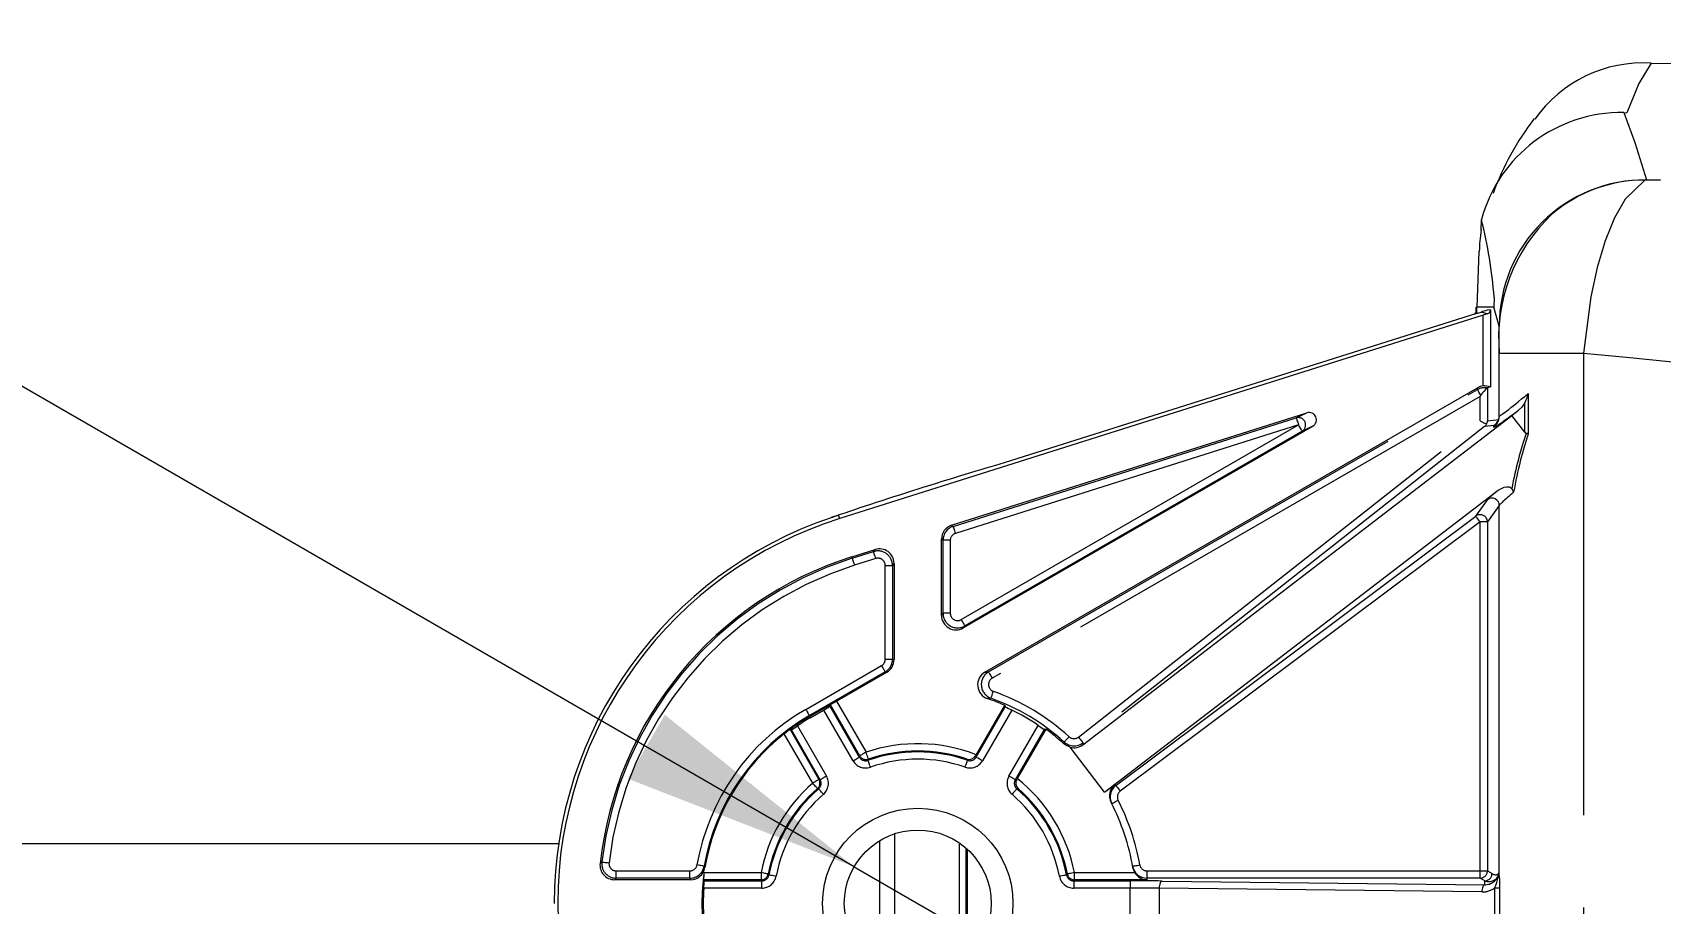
# Model space of a CAD drawing. Header units: millimetres. Extents: x 2 to 603, y 5 to 415.
# Drawn here: x 118.66 to 141.05, y 251.13 to 263.11 of the extents above; entities that cross this region are included whole.
import ezdxf

# ---------------------------------------------------------------- set-up
doc = ezdxf.new("R2010")
doc.units = ezdxf.units.MM
doc.linetypes.add('SLD-Durchgehend', pattern=[0])
doc.linetypes.add('SLD-Phantom', pattern=[12.7, 6.35, -1.27, 1.27, -1.27, 1.27, -1.27])
doc.styles.add('SLDTEXTSTYLE0', font='GOTHIC.TTF', dxfattribs={"width": 0.913})
doc.dimstyles.new('SLDDIMSTYLE1', dxfattribs={"dimtxt": 5, "dimasz": 3.302, "dimexe": 0, "dimexo": 0.0625, "dimgap": 1.25, "dimtad": 1, "dimdec": 0, "dimlfac": 5, "dimrnd": 1e-09, "dimzin": 12, "dimdsep": 46, "dimtxsty": 'SLDTEXTSTYLE0', "dimblk1": 'NONE', "dimsah": 1, "dimcen": 0, "dimadec": 0, "dimazin": 3, "dimtfac": 1, "dimtdec": 0, "dimtmove": 0, "dimatfit": 3, "dimldrblk": 'NONE', "dimfxl": 0, "dimfrac": 2, "dimtolj": 1, "dimtzin": 12, "dimarcsym": 0})

# ---------------------------------------------------------------- blocks, each defined once
blk = doc.blocks.new('_D_1')
at = {"color": 7, "linetype": 'SLD-Durchgehend', "lineweight": 0}
for q in [(81.367, 279.691), (131.712, 250.624)]:
    blk.add_line((129.963, 251.634), q, dxfattribs=at)
blk.add_solid([(129.963, 251.634), (127.357, 253.725), (126.849, 252.845)], dxfattribs=at)
at = {"color": 7, "linetype": 'SLD-Durchgehend', "lineweight": 0, "char_height": 5, "attachment_point": 1, "rotation": 330, "style": 'SLDTEXTSTYLE0'}
for s, insert in [('%%c', (84.554, 285.21, 3.4)), ('10', (91.122, 281.506, 3.4))]:
    blk.add_mtext(s, dxfattribs=dict(at, insert=insert))
blk = doc.blocks.new('_NONE')

msp = doc.modelspace()

# ---------------------------------------------------------------- linework, layer by layer
at = {"color": 7, "linetype": 'SLD-Durchgehend', "lineweight": 15}
for p, q in [((140.9265, 262.6881), (188.6773, 261.8286)), ((140.5482, 262.0076), (140.592, 262.0069)), ((141.0526, 261.0781), (140.8402, 261.0801)), ((140.8611, 261.0816), (141.0526, 261.0781)), ((138.5859, 260.3876), (138.5911, 260.5374)), ((138.5858, 260.3869), (138.5873, 260.3939)), ((138.5347, 259.3294), (138.5615, 260.0961)), ((138.521, 259.2423), (138.521, 259.3294)), ((138.5216, 259.3294), (138.521, 259.3294)), ((138.5216, 259.3294), (138.5216, 259.2425)), ((138.7605, 259.3294), (138.5216, 259.3294)), ((138.7656, 259.4696), (138.7605, 259.3294)), ((138.6144, 259.2224), (129.7633, 256.4239)), ((138.5239, 259.2432), (132.0266, 257.189)), ((138.586, 259.2635), (138.6064, 259.2757)), ((138.7143, 259.2953), (138.7143, 258.236)), ((138.8373, 258.6956), (138.8373, 259.0717)), ((138.8373, 257.8376), (138.8373, 258.6957)), ((131.761, 254.3094), (138.5373, 258.2218)), ((138.6738, 258.2209), (138.6737, 258.2209)), ((138.6737, 258.2209), (138.6737, 257.7673)), ((131.3034, 256.331), (136.1911, 257.8764)), ((133.1064, 253.3117), (139.01, 257.8417)), ((138.8373, 257.8376), (138.8373, 257.837)), ((139.01, 257.8417), (139.1027, 257.9146)), ((139.1871, 257.6108), (139.01, 257.8417)), ((131.4637, 254.9189), (136.2711, 257.6944)), ((133.4076, 252.6605), (138.8232, 256.816)), ((129.7491, 256.4689), (129.648, 256.4369)), ((129.648, 256.4369), (129.648, 256.4359)), ((138.8373, 251.5114), (138.8373, 256.6047)), ((129.93, 255.8968), (130.2507, 255.9982)), ((131.1637, 255.092), (131.1637, 256.1404)), ((130.5109, 255.8075), (130.5109, 254.4842)), ((129.7201, 253.9122), (130.4109, 254.311)), ((129.353, 253.7003), (129.7201, 253.9122)), ((129.3622, 253.6844), (129.5446, 253.7897)), ((129.6348, 253.86), (129.6299, 253.8419)), ((131.6409, 253.1426), (132.0404, 253.8346)), ((131.6411, 253.1745), (132.0339, 253.8547)), ((132.0339, 253.8547), (132.0404, 253.8346)), ((129.1001, 253.5171), (129.0827, 253.5208)), ((129.0827, 253.5208), (129.4787, 252.8347)), ((129.4957, 252.8319), (129.1001, 253.5171)), ((132.5785, 253.5239), (132.179, 252.8319)), ((132.5993, 253.5283), (132.2065, 252.8481)), ((132.5993, 253.5283), (132.5785, 253.5239)), ((133.4076, 252.6605), (132.934, 253.2776)), ((131.6411, 253.1745), (131.6338, 253.1617)), ((132.1991, 252.8353), (132.2065, 252.8481)), ((133.4076, 252.6605), (133.5543, 252.7703)), ((125.8977, 251.9494), (116.5395, 251.9494)), ((130.3173, 250.2635), (130.3173, 251.9953)), ((131.5173, 251.8656), (131.5173, 250.3923)), ((131.5173, 251.8625), (131.5173, 250.3941)), ((127.7128, 251.4558), (126.6662, 251.4558)), ((127.889, 251.4533), (127.9009, 251.4401)), ((128.6812, 251.4533), (127.889, 251.4533)), ((127.9009, 251.4401), (128.6921, 251.4401)), ((133.9942, 251.4533), (132.9935, 251.4533))]:
    msp.add_line(p, q, dxfattribs=at)
at = {"color": 7, "linetype": 'SLD-Phantom', "lineweight": 0}
for p, q in [((138.8373, 259.0717), (138.7605, 259.3294)), ((138.6688, 259.2392), (138.586, 259.2635)), ((138.6144, 258.2472), (138.6144, 259.2224)), ((138.6969, 259.3004), (138.7143, 259.2953)), ((139.9971, 258.6957), (138.8373, 258.6957)), ((139.9971, 258.6957), (139.9971, 243.5631)), ((131.8113, 254.3142), (138.5373, 258.1975)), ((138.5373, 258.1975), (138.5373, 258.2218)), ((138.5738, 258.1031), (131.8612, 254.2276)), ((138.5738, 257.7673), (138.5738, 258.1031)), ((139.1871, 257.6108), (139.1871, 258.0149)), ((139.2352, 258.1431), (139.2352, 257.5865)), ((131.3244, 256.3156), (136.0448, 257.8081)), ((133.0477, 253.4188), (138.5738, 257.7673)), ((136.0448, 257.8081), (136.1911, 257.8764)), ((138.6737, 257.7673), (138.8297, 257.7879)), ((136.0749, 257.7128), (131.3546, 256.2203)), ((131.4347, 255.0337), (136.0749, 257.7128)), ((136.1249, 257.6262), (131.4847, 254.9472)), ((138.6356, 257.6887), (133.1095, 253.3402)), ((136.2711, 257.6944), (136.1249, 257.6262)), ((138.761, 257.7053), (138.6356, 257.6887)), ((138.761, 257.6804), (138.761, 257.7053)), ((138.5139, 256.4575), (138.6775, 256.6849)), ((129.7633, 256.4239), (129.7491, 256.4689)), ((133.563, 252.7535), (138.5139, 256.4575)), ((138.8373, 256.6049), (138.6737, 256.3774)), ((131.3034, 256.331), (131.3244, 256.3156)), ((138.5738, 256.3774), (133.6229, 252.6735)), ((138.6737, 256.3774), (138.5738, 256.3774)), ((138.5738, 251.5768), (138.5738, 256.3774)), ((138.6737, 256.3774), (138.6737, 251.5768)), ((129.9363, 255.8767), (130.2297, 255.9695)), ((130.2297, 255.9695), (130.2507, 255.9982)), ((131.1848, 256.125), (131.1637, 256.1404)), ((131.1848, 255.1203), (131.1848, 256.125)), ((131.2847, 256.125), (131.1848, 256.125)), ((131.2847, 256.125), (131.2847, 255.1203)), ((129.93, 255.8968), (129.9363, 255.8767)), ((130.2598, 255.8742), (129.9665, 255.7814)), ((130.3899, 254.4882), (130.3899, 255.7789)), ((130.3899, 255.7789), (130.4899, 255.7789)), ((130.5109, 255.8075), (130.4899, 255.7789)), ((130.4899, 255.7789), (130.4899, 254.4882)), ((131.1637, 255.092), (131.1848, 255.1203)), ((131.2847, 255.1203), (131.1848, 255.1203)), ((131.4847, 254.9472), (131.4637, 254.9189)), ((129.296, 253.799), (130.3399, 254.4017)), ((130.3899, 254.4882), (130.4899, 254.4882)), ((130.4899, 254.4882), (130.5109, 254.4842)), ((130.3899, 254.3151), (129.346, 253.7124)), ((130.4109, 254.311), (130.3899, 254.3151)), ((129.9472, 253.0926), (129.5446, 253.7897)), ((129.6299, 253.8419), (130.0337, 253.1426)), ((130.0397, 253.1586), (129.6348, 253.86)), ((129.7201, 253.9122), (130.1263, 253.2086)), ((132.1301, 253.79), (131.7275, 253.0926)), ((129.1835, 253.5725), (129.5822, 252.8819)), ((129.353, 253.7003), (129.346, 253.7124)), ((129.3622, 253.6844), (129.353, 253.7003)), ((132.0924, 252.8819), (132.4951, 253.5793)), ((129.3922, 252.7848), (129.0012, 253.462)), ((130.5173, 252.0932), (130.5173, 250.1631)), ((130.5173, 252.0913), (130.5173, 250.1633)), ((131.4134, 250.2974), (131.4134, 251.9441)), ((131.4134, 250.2992), (131.4134, 251.9421)), ((131.5, 251.8775), (131.5, 250.3771)), ((131.5, 251.874), (131.5, 250.3789)), ((126.6897, 251.4768), (126.6897, 251.5768)), ((126.6897, 251.5768), (127.7022, 251.5768)), ((127.7022, 251.4768), (126.6897, 251.4768)), ((127.7022, 251.4768), (127.7022, 251.5768)), ((127.8991, 251.5532), (128.6812, 251.5532)), ((128.6812, 251.5532), (128.6812, 251.4533)), ((132.9935, 251.4533), (132.9935, 251.5532)), ((132.9935, 251.5532), (133.822, 251.5532)), ((133.9902, 251.5768), (133.9902, 251.4768)), ((133.9902, 251.5768), (138.5738, 251.5768)), ((138.5738, 251.4768), (133.9902, 251.4768)), ((138.5738, 251.4768), (138.5738, 251.5768)), ((138.5738, 251.5768), (138.6737, 251.5768)), ((138.6373, 251.4399), (138.5738, 251.4768)), ((138.6737, 251.5768), (138.7372, 251.5399)), ((128.6921, 251.3401), (127.8946, 251.3401)), ((128.6921, 251.3401), (128.6921, 251.4401)), ((132.9826, 251.4401), (133.7599, 251.4401)), ((132.9826, 251.4401), (132.9826, 251.3401)), ((133.7599, 251.3401), (132.9826, 251.3401)), ((133.7599, 251.4401), (133.7599, 251.3401)), ((133.7599, 250.9187), (133.7599, 251.3401)), ((134.1586, 251.3377), (134.1586, 250.9211)), ((138.5974, 251.2872), (134.1586, 251.3377)), ((134.1985, 251.4377), (138.6373, 251.3871)), ((138.6373, 251.3871), (138.6373, 251.4399)), ((138.7779, 251.3455), (138.838, 251.3455)), ((138.7779, 250.9133), (138.7779, 251.3455)), ((138.838, 251.3455), (138.838, 250.9133))]:
    msp.add_line(p, q, dxfattribs=at)
at = {"color": 7, "linetype": 'SLD-Phantom', "lineweight": 0, "flags": 128}
for points in [[(140.9265, 262.6881), (140.7581, 262.4086), (140.592, 262.0069)], [(140.5482, 262.0076), (140.7013, 261.5969), (140.8611, 261.0816)], [(140.8402, 261.0801), (140.5679, 260.8165), (140.424, 260.5625), (140.2939, 260.2443), (140.1839, 259.8786), (140.0948, 259.4737), (139.9971, 258.6966), (139.9971, 258.6966)], [(156.642, 257.4013), (155.3994, 257.4247), (154.1102, 257.4681), (152.7758, 257.5316), (151.4961, 257.6087), (150.4297, 257.6839), (149.305, 257.7725), (149.0448, 257.7942), (148.7817, 257.8166), (148.5158, 257.8397), (148.2471, 257.8634), (147.9757, 257.8878), (147.7017, 257.9129), (147.4249, 257.9387), (146.9707, 257.9823), (146.3431, 258.0443), (145.5446, 258.1248), (144.579, 258.2236), (143.451, 258.3409), (142.6074, 258.4295), (141.8909, 258.5041), (141.2174, 258.5733), (140.5864, 258.6372), (139.9971, 258.6957)], [(138.5828, 258.1187), (138.5739, 258.1342), (138.5654, 258.1489), (138.5576, 258.1623), (138.5509, 258.1741), (138.5453, 258.1838), (138.5411, 258.191), (138.5384, 258.1957), (138.5373, 258.1975)], [(136.0448, 257.8081), (136.0455, 257.8058), (136.0473, 257.8001), (136.0501, 257.7912), (136.0539, 257.7793), (136.0584, 257.765), (136.0636, 257.7487), (136.0691, 257.7311), (136.0749, 257.7128)], [(136.1249, 257.6262), (136.1238, 257.6281), (136.1209, 257.6332), (136.1162, 257.6413), (136.11, 257.6521), (136.1024, 257.6651), (136.0938, 257.68), (136.0846, 257.6961), (136.0749, 257.7128)], [(138.5738, 256.3774), (138.5623, 256.3928), (138.5512, 256.4076), (138.541, 256.4213), (138.532, 256.4334), (138.5245, 256.4433), (138.5189, 256.4508), (138.5153, 256.4556), (138.5139, 256.4575)], [(131.3244, 256.3156), (131.3251, 256.3134), (131.3269, 256.3077), (131.3298, 256.2987), (131.3335, 256.2868), (131.3381, 256.2725), (131.3432, 256.2562), (131.3488, 256.2386), (131.3546, 256.2203)], [(130.2598, 255.8742), (130.254, 255.8925), (130.2484, 255.9101), (130.2433, 255.9264), (130.2388, 255.9407), (130.235, 255.9526), (130.2322, 255.9615), (130.2304, 255.9672), (130.2297, 255.9695)], [(129.9363, 255.8767), (129.937, 255.8745), (129.9388, 255.8688), (129.9417, 255.8598), (129.9454, 255.848), (129.95, 255.8336), (129.9551, 255.8173), (129.9607, 255.7997), (129.9665, 255.7814)], [(131.4347, 255.0337), (131.4444, 255.017), (131.4536, 255.0009), (131.4622, 254.9861), (131.4698, 254.973), (131.476, 254.9623), (131.4807, 254.9542), (131.4836, 254.9491), (131.4847, 254.9472)], [(130.3399, 254.4017), (130.3496, 254.3849), (130.3588, 254.3689), (130.3674, 254.354), (130.3749, 254.341), (130.3812, 254.3302), (130.3858, 254.3221), (130.3888, 254.317), (130.3899, 254.3151)], [(131.761, 254.3094), (131.7873, 254.312), (131.8113, 254.3142)], [(131.8113, 254.3142), (131.8124, 254.3121), (131.8154, 254.307), (131.8201, 254.2988), (131.8264, 254.288), (131.8339, 254.275), (131.8424, 254.2602), (131.8517, 254.2442), (131.8612, 254.2276)], [(131.8441, 253.9527), (131.8214, 253.95), (131.7965, 253.947)], [(131.8441, 253.9527), (131.8449, 253.9549), (131.8469, 253.9606), (131.85, 253.9694), (131.8542, 253.9812), (131.8593, 253.9953), (131.865, 254.0114), (131.8712, 254.0288), (131.8776, 254.0469)], [(129.296, 253.799), (129.3057, 253.7823), (129.315, 253.7662), (129.3235, 253.7513), (129.3311, 253.7383), (129.3373, 253.7275), (129.342, 253.7194), (129.3449, 253.7143), (129.346, 253.7124)], [(132.848, 253.324), (132.8497, 253.3366), (132.8515, 253.3493)], [(132.8515, 253.3493), (132.8531, 253.351), (132.8571, 253.3555), (132.8634, 253.3624), (132.8718, 253.3716), (132.8819, 253.3828), (132.8933, 253.3954), (132.9058, 253.4091), (132.9187, 253.4233)], [(133.0477, 253.4188), (133.0595, 253.4037), (133.071, 253.3891), (133.0816, 253.3757), (133.0909, 253.3639), (133.0986, 253.3541), (133.1044, 253.3467), (133.108, 253.342), (133.1095, 253.3402)], [(133.1095, 253.3402), (133.1082, 253.3287), (133.1064, 253.3117)], [(129.9472, 253.0926), (129.9638, 253.1022), (129.9798, 253.1114), (129.9946, 253.1199), (130.0076, 253.1275), (130.0184, 253.1337), (130.0265, 253.1384), (130.0317, 253.1414), (130.0337, 253.1426)], [(130.0337, 253.1426), (130.0367, 253.1505), (130.0397, 253.1586)], [(130.1263, 253.2086), (130.1097, 253.199), (130.0937, 253.1898), (130.0789, 253.1812), (130.0659, 253.1737), (130.0551, 253.1675), (130.047, 253.1628), (130.0418, 253.1598), (130.0397, 253.1586)], [(130.1586, 253.114), (130.1579, 253.1162), (130.1559, 253.1219), (130.1529, 253.1308), (130.1489, 253.1426), (130.144, 253.1568), (130.1385, 253.173), (130.1325, 253.1904), (130.1263, 253.2086)], [(130.1586, 253.114), (130.1565, 253.1077), (130.1531, 253.0981)], [(130.1859, 253.0037), (130.1796, 253.0218), (130.1736, 253.0393), (130.168, 253.0554), (130.163, 253.0696), (130.1589, 253.0814), (130.1559, 253.0902), (130.1539, 253.0959), (130.1531, 253.0981)], [(131.4887, 253.0037), (131.495, 253.0218), (131.5011, 253.0393), (131.5067, 253.0554), (131.5116, 253.0696), (131.5157, 253.0814), (131.5188, 253.0902), (131.5207, 253.0959), (131.5215, 253.0981)], [(131.5215, 253.0981), (131.5193, 253.1044), (131.516, 253.114)], [(131.6338, 253.1617), (131.6379, 253.1505), (131.6409, 253.1426)], [(131.7275, 253.0926), (131.7109, 253.1022), (131.6949, 253.1114), (131.6801, 253.1199), (131.667, 253.1275), (131.6563, 253.1337), (131.6481, 253.1384), (131.6429, 253.1414), (131.6409, 253.1426)], [(129.4787, 252.8347), (129.4767, 252.8336), (129.4715, 252.8306), (129.4634, 252.8259), (129.4526, 252.8196), (129.4396, 252.8121), (129.4248, 252.8036), (129.4088, 252.7944), (129.3922, 252.7848)], [(129.4787, 252.8347), (129.4873, 252.8333), (129.4957, 252.8319)], [(129.5822, 252.8819), (129.5656, 252.8723), (129.5496, 252.8631), (129.5348, 252.8545), (129.5218, 252.847), (129.511, 252.8408), (129.5029, 252.8361), (129.4977, 252.8331), (129.4957, 252.8319)], [(132.179, 252.8319), (132.1769, 252.8331), (132.1717, 252.8361), (132.1636, 252.8408), (132.1528, 252.847), (132.1398, 252.8545), (132.125, 252.8631), (132.109, 252.8723), (132.0924, 252.8819)], [(132.179, 252.8319), (132.1874, 252.8333), (132.1991, 252.8353)], [(129.4579, 252.7094), (129.4564, 252.7112), (129.4524, 252.7157), (129.4463, 252.7228), (129.4381, 252.7322), (129.4282, 252.7435), (129.4169, 252.7564), (129.4048, 252.7703), (129.3922, 252.7848)], [(129.4745, 252.7063), (129.4679, 252.7075), (129.4579, 252.7094)], [(129.5398, 252.6307), (129.5273, 252.6452), (129.5152, 252.6592), (129.504, 252.6721), (129.4942, 252.6835), (129.4861, 252.6929), (129.4799, 252.7), (129.476, 252.7045), (129.4745, 252.7063)], [(132.2002, 252.7063), (132.1986, 252.7045), (132.1947, 252.7), (132.1886, 252.6929), (132.1804, 252.6835), (132.1706, 252.6721), (132.1594, 252.6592), (132.1474, 252.6452), (132.1348, 252.6307)], [(132.2167, 252.7094), (132.2102, 252.7082), (132.2002, 252.7063)], [(133.563, 252.7535), (133.5644, 252.7517), (133.5679, 252.7469), (133.5736, 252.7394), (133.581, 252.7294), (133.59, 252.7174), (133.6003, 252.7037), (133.6114, 252.6889), (133.6229, 252.6735)], [(133.505, 252.5019), (133.5067, 252.5028), (133.5117, 252.5054), (133.5199, 252.5096), (133.531, 252.5153), (133.5445, 252.5222), (133.5598, 252.5301), (133.5765, 252.5387), (133.5939, 252.5476)], [(126.4675, 251.6777), (126.4792, 251.6886), (126.4911, 251.6997)], [(126.4911, 251.6997), (126.4934, 251.6994), (126.4994, 251.6987), (126.5087, 251.6976), (126.5211, 251.6962), (126.536, 251.6945), (126.553, 251.6925), (126.5713, 251.6904), (126.5904, 251.6882)], [(126.6897, 251.4768), (126.6792, 251.4675), (126.6662, 251.4558)], [(127.8992, 251.6424), (127.897, 251.6428), (127.8912, 251.6438), (127.882, 251.6454), (127.8697, 251.6475), (127.8549, 251.6501), (127.838, 251.6531), (127.8197, 251.6563), (127.8007, 251.6596)], [(127.8992, 251.6424), (127.9032, 251.635), (127.91, 251.6226)], [(128.7793, 251.534), (128.7769, 251.5344), (128.7711, 251.5356), (128.7618, 251.5374), (128.7496, 251.5398), (128.7349, 251.5427), (128.7181, 251.546), (128.7, 251.5495), (128.6812, 251.5532)], [(128.7793, 251.534), (128.7836, 251.5289), (128.7903, 251.5212)], [(128.8884, 251.5024), (128.8696, 251.506), (128.8514, 251.5095), (128.8347, 251.5127), (128.8199, 251.5155), (128.8077, 251.5179), (128.7985, 251.5197), (128.7926, 251.5208), (128.7903, 251.5212)], [(132.8844, 251.5212), (132.8821, 251.5208), (132.8762, 251.5197), (132.8669, 251.5179), (132.8547, 251.5155), (132.84, 251.5127), (132.8232, 251.5095), (132.805, 251.506), (132.7862, 251.5024)], [(132.8844, 251.5212), (132.8887, 251.5263), (132.8954, 251.534)], [(132.9935, 251.5532), (132.9746, 251.5495), (132.9565, 251.546), (132.9398, 251.5427), (132.925, 251.5398), (132.9128, 251.5374), (132.9036, 251.5356), (132.8977, 251.5344), (132.8954, 251.534)], [(133.7931, 251.6426), (133.795, 251.643), (133.8006, 251.6439), (133.8097, 251.6455), (133.8219, 251.6476), (133.8369, 251.6502), (133.8539, 251.6532), (133.8724, 251.6564), (133.8916, 251.6597)], [(138.8191, 251.4746), (138.821, 251.4818), (138.8261, 251.5033), (138.8285, 251.5155), (138.8298, 251.5227), (138.8308, 251.5293), (138.831, 251.5315), (138.8311, 251.533), (138.831, 251.5332), (138.8307, 251.5327), (138.83, 251.5305)], [(128.6921, 251.4401), (128.6867, 251.4466), (128.6812, 251.4533)], [(132.9935, 251.4533), (132.988, 251.4466), (132.9826, 251.4401)], [(134.1985, 251.4377), (134.1908, 251.4353), (134.1834, 251.4294), (134.1766, 251.42), (134.1706, 251.4075), (134.1657, 251.3925), (134.1619, 251.3754), (134.1595, 251.3569), (134.1586, 251.3377)], [(138.6373, 251.3871), (138.6297, 251.3848), (138.6223, 251.3788), (138.6155, 251.3695), (138.6095, 251.357), (138.6045, 251.342), (138.6007, 251.3249), (138.5984, 251.3064), (138.5974, 251.2872)], [(138.7779, 251.3455), (138.8013, 251.4174), (138.8191, 251.4746)]]:
    msp.add_lwpolyline(points, dxfattribs=at)
at = {"color": 7, "linetype": 'SLD-Durchgehend', "lineweight": 15, "flags": 128}
for points in [[(138.5738, 258.1031), (138.5768, 258.1083), (138.5798, 258.1135), (138.5828, 258.1187)], [(139.1871, 258.0149), (139.1467, 257.9565), (139.1027, 257.9146)], [(138.5738, 257.7673), (138.5918, 257.7585), (138.6092, 257.7501), (138.6254, 257.7422), (138.64, 257.7351), (138.6524, 257.7291), (138.6622, 257.7243)], [(138.8232, 256.816), (138.904, 256.856), (138.9367, 256.8613), (138.9708, 256.8585), (138.9902, 256.8509), (139.0047, 256.8396), (139.0079, 256.8359)], [(132.934, 253.2776), (132.8726, 253.3048), (132.848, 253.324)], [(133.822, 251.5532), (133.7986, 251.6119), (133.7964, 251.623)], [(138.8373, 251.5114), (138.8376, 251.4455), (138.838, 251.3455)]]:
    msp.add_lwpolyline(points, dxfattribs=at)
at = {"color": 7, "linetype": 'SLD-Durchgehend', "lineweight": 15}
for radius in [1.31, 1.01]:
    msp.add_circle((130.8373, 251.1294), radius, dxfattribs=at)
for centre, radius, start, end in [((140.8136, 260.8765), 1.8151, 86.43319, 144.95245), ((140.5138, 260.0158), 1.9922, 89.01018, 164.8209), ((142.3498, 259.5863), 3.8289, 142.35855, 160.00933), ((140.8356, 259.0834), 1.9983, 89.26804, 180.33677), ((140.838, 259.1115), 1.9687, 89.93833, 130.58369), ((132.2117, 258.9466), 6.5747, 4.56169, 14.00154), ((141.1536, 258.9145), 2.3262, 133.33007, 185.30713), ((141.0741, 260.029), 2.5135, 171.65459, 178.47019), ((138.6515, 259.2997), 0.063, 285.96396, 355.98849), ((138.936, 257.896), 0.4175, 128.91413, 147.76155), ((138.6349, 257.9788), 0.2692, 72.8452, 94.36825), ((138.7072, 258.2679), 0.5425, 332.20025, 346.70036), ((138.6808, 257.8419), 0.1584, 300.40274, 340.06808), ((139.1761, 257.4505), 0.1482, 66.50779, 78.14174), ((138.7372, 256.6046), 0.1001, 0.18409, 126.59544), ((138.9162, 256.7585), 0.12, 12.6654, 40.14749), ((131.4373, 251.1294), 5.6, 108.63361, 180), ((131.4373, 251.1294), 5.5529, 107.54558, 252.45442), ((131.4373, 251.1294), 5.6, 107.54558, 108.63361), ((131.4373, 251.1294), 5, 107.54558, 173.70442), ((131.8608, 254.1363), 0.1999, 119.95517, 251.24442), ((130.8373, 251.1294), 2.9764, 66.29643, 71.1995), ((133.1598, 255.9764), 2.4167, 242.4077, 244.78259), ((130.8373, 251.1294), 2.9581, 55.91573, 64.08427), ((130.8373, 251.1294), 2.9686, 120, 128.20864), ((129.3987, 252.9964), 0.6123, 121.0783, 130.49119), ((127.7991, 255.5652), 2.4264, 302.42513, 304.79059), ((130.8373, 251.1294), 2.9503, 120, 124.09516), ((133.3889, 254.8343), 1.5407, 234.54193, 238.26736), ((130.8373, 251.1294), 2.9764, 47.50533, 53.70357), ((130.8373, 251.1294), 2.9686, 128.20864, 170.43678), ((132.9854, 253.4706), 0.1997, 255.08946, 307.2678), ((131.5452, 253.2111), 0.1014, 253.25199, 330.8136), ((132.2862, 252.7833), 0.1014, 149.17713, 226.75751), ((133.6742, 252.6101), 0.2, 126.80475, 207.5711), ((133.6828, 252.5934), 0.2, 126.79904, 207.2245), ((130.8373, 251.1294), 3, 9.47003, 27.56182), ((126.6662, 251.6557), 0.1999, 173.69704, 270.00712), ((127.7128, 251.6558), 0.1999, 270.00125, 350.44424), ((130.8373, 251.1294), 2.9686, 171.79136, 188.20864), ((128.6904, 251.4226), 0.802, 170.62404, 177.80696), ((133.9901, 251.6769), 0.2, 189.85302, 270.00131), ((133.9982, 251.6584), 0.2051, 210.82866, 268.87101), ((138.7873, 251.5137), 0.0504, 309.20855, 352.62996), ((130.8373, 251.1294), 2.9503, 175.90484, 184.09516), ((126.3579, 251.4872), 1.5438, 354.53298, 358.25117)]:
    msp.add_arc(centre, radius, start, end, dxfattribs=at)
at = {"color": 7, "linetype": 'SLD-Phantom', "lineweight": 0}
for centre, radius, start, end in [((138.6373, 258.0243), 0.2, 79.49151, 119.98866), ((136.0732, 257.712), 0.1002, 301.06173, 106.48557), ((138.6374, 257.8376), 0.1999, 308.17165, 359.84357), ((138.5736, 256.3771), 0.1001, 0.18304, 126.59627), ((131.3848, 256.1249), 0.2, 107.55997, 179.98561), ((130.2899, 255.7788), 0.2, 0.0268, 107.51878), ((131.4373, 251.1294), 4.979, 107.54558, 173.42304), ((131.4373, 251.1294), 4.879, 107.54558, 173.42304), ((131.3848, 255.1204), 0.2, 180.02645, 299.97984), ((130.2899, 254.4882), 0.2, 300.01008, 359.99622), ((131.9114, 254.1411), 0.2, 120.04291, 250.33183), ((131.9111, 254.141), 0.0999, 119.95699, 250.41681), ((130.8373, 251.1294), 2.9974, 47.7814, 70.37443), ((130.8373, 251.1294), 3.0974, 47.7814, 70.37443), ((130.8373, 251.1294), 3.0826, 120, 170.09576), ((130.8373, 251.1294), 2.9826, 120, 170.09576), ((130.8373, 251.1294), 2.1974, 68.54308, 108.87881), ((132.9858, 253.4974), 0.2, 227.79386, 308.18563), ((132.9858, 253.4973), 0.1, 227.78267, 308.20116), ((130.1203, 253.1925), 0.1999, 210.00077, 289.16348), ((130.1203, 253.1924), 0.0999, 209.95654, 289.20826), ((130.1263, 253.2087), 0.1, 210.03681, 288.84261), ((130.8373, 251.1294), 2.0842, 70.83586, 109.16414), ((130.8373, 251.1294), 2.0974, 71.12119, 108.87881), ((130.8373, 251.1294), 1.9843, 70.83586, 109.16414), ((131.5543, 253.1925), 0.1999, 250.83322, 330.00252), ((131.5544, 253.1924), 0.0999, 250.79109, 330.04411), ((129.3921, 252.7848), 0.1, 311.15737, 29.96487), ((129.4092, 252.7819), 0.0999, 310.79308, 30.0441), ((129.4091, 252.7819), 0.1999, 310.83187, 30.00398), ((132.2655, 252.7819), 0.1999, 149.99637, 229.16778), ((132.2654, 252.7819), 0.0999, 149.95367, 229.20916), ((130.8373, 251.1294), 2.1974, 11.12119, 51.45692), ((130.8373, 251.1294), 2.1974, 131.12119, 168.87881), ((130.8373, 251.1294), 2.0974, 131.12119, 168.87881), ((130.8373, 251.1294), 2.0842, 130.83586, 169.16414), ((130.8373, 251.1294), 1.9843, 130.83586, 169.16414), ((130.8373, 251.1294), 1.9843, 10.83586, 49.16414), ((130.8373, 251.1294), 2.0842, 10.83586, 49.16414), ((130.8373, 251.1294), 2.0974, 11.12119, 48.87881), ((130.7175, 251.2895), 3.2, 27.22638, 27.56377), ((133.6828, 252.5934), 0.1, 126.80704, 207.23163), ((130.8373, 251.1294), 3.1, 9.85051, 27.22541), ((126.6898, 251.6769), 0.2, 173.44598, 269.9776), ((126.6897, 251.6768), 0.0999, 173.41284, 270.00989), ((127.7022, 251.6768), 0.1, 270.00323, 350.10251), ((127.7022, 251.6768), 0.2, 270.00983, 350.08469), ((128.6811, 251.5533), 0.1, 270.03506, 348.84382), ((128.6921, 251.5399), 0.0999, 269.95692, 349.20698), ((128.6921, 251.54), 0.1999, 269.99712, 349.16677), ((132.9825, 251.54), 0.1999, 190.8314, 270.00471), ((132.9825, 251.5399), 0.0999, 190.79094, 270.04516), ((132.9935, 251.5533), 0.1, 191.15618, 269.96494), ((133.9902, 251.6768), 0.1, 189.84523, 269.9892), ((130.8373, 250.9295), 3.2, 9.42125, 9.84926), ((138.5737, 251.5769), 0.1001, 270.09597, 359.94322), ((138.6371, 251.54), 0.1001, 270.09767, 359.9398), ((138.7357, 251.5566), 0.0979, 344.54089, 0.36893), ((138.5769, 251.5132), 0.2604, 358.68981, 9.72933)]:
    msp.add_arc(centre, radius, start, end, dxfattribs=at)
at = {"color": 7, "linetype": 'SLD-Durchgehend', "lineweight": 15}
for centre, major_axis, ratio, start_param, end_param in [((138.4349, 259.3161), (0.1, 0.0024), 0.9992385, 5.2656464, 5.7238852), ((138.5239, 259.246), (0.1003, 0.0317), 0.0248961, 4.7042722, 5.3718132), ((138.6369, 259.3004), (0.1105, 0.0281), 0.1510747, 4.3945455, 5.2472513), ((138.6144, 259.2197), (0.1, 0.0316), 0.0249661, 0.9875407, 1.5628974), ((138.6373, 258.0485), (0, 0.2001), 0.9995432, 0.1149909, 0.5234009), ((138.6373, 257.9997), (0.1623, 0.2258), 0.5173375, 0.5519759, 0.7635113), ((136.2208, 257.7808), (-0.0924, -0.0431), 0.9803516, 1.6593872, 4.5792922), ((138.5738, 257.7673), (0.0676, 0.0771), 0.9555901, 4.9685546, 5.4095197), ((138.6373, 257.9685), (-0.1619, 0.2234), 0.5256149, 3.4927169, 3.7665731), ((138.5738, 257.7673), (-0.039, 0.0924), 0.9555901, 3.420924, 3.8837416), ((139.1871, 257.7981), (-0.0249, 0.2028), 0.2690917, 2.7129064, 3.0427875), ((130.8373, 256.7827), (1.6199, 0.5125), 0.0249661, 0.7385176, 2.3872773), ((131.3638, 256.1403), (-0.1614, 0.1183), 0.9994735, 5.6511522, 6.9152184), ((130.3108, 255.8074), (0.1183, 0.1615), 0.9990198, 5.3451407, 7.22123), ((131.3638, 255.0922), (-0.1193, -0.1607), 0.9990364, 5.3514449, 7.4450269), ((130.3108, 254.4842), (-0.1965, 0.0378), 0.9996447, 2.2846024, 3.3315581), ((129.5433, 253.792), (0.0866, 0.05), 0.0261859, 4.712389, 6.2570054), ((129.7214, 253.9099), (0.0866, 0.05), 0.0261859, 1.5707963, 3.1154127)]:
    msp.add_ellipse(centre, major_axis=major_axis, ratio=ratio, start_param=start_param, end_param=end_param, dxfattribs=at)
at = {"color": 7, "linetype": 'SLD-Phantom', "lineweight": 0}
for centre, major_axis, ratio, start_param, end_param in [((140.8373, 259.5687), (1.9997, 1.732), 0.0185357, 3.1255403, 3.7672426), ((140.961, 259.4116), (2.1998, 1.7319), 0.0182048, 3.1272608, 3.6921271), ((140.8595, 251.6051), (-0.8563, 6.9627), 0.2690917, 0.5026308, 0.688362), ((140.8373, 251.5881), (-0.8277, 6.9631), 0.2614768, 0.5024182, 0.6977383), ((140.7774, 258.2558), (2.0998, 1.5718), 0.018549, 2.7529762, 3.1255649), ((140.8373, 258.1757), (1.9998, 1.5718), 0.018785, 2.6804468, 3.1268275), ((131.3848, 256.1249), (-0.0807, 0.0591), 0.9994735, 5.6511522, 6.9152184), ((130.2899, 255.7788), (0.0592, 0.0807), 0.9990198, 5.3451407, 7.22123), ((131.3848, 255.1204), (-0.0597, -0.0804), 0.9990364, 5.3514449, 7.4450269), ((130.2899, 254.4882), (-0.0982, 0.0189), 0.9996447, 2.2846024, 3.3315581), ((130.8373, 254.3095), (0, 5.0707), 0.7454317, 2.1635333, 2.168539), ((138.6373, 251.5873), (-0.1392, 0.1461), 0.9830585, 2.3719849, 3.6720929), ((138.6373, 251.6399), (-0.1512, 0.1748), 0.7485426, 2.2840395, 3.5841475), ((138.7372, 251.6399), (-0.08, 0.1066), 0.5636633, 2.2150882, 3.5151962), ((133.7599, 251.4112), (1.1, 0), 0.0261859, 1.160644, 1.5707963), ((133.7599, 251.3113), (1, 0), 0.0288045, 1.160644, 1.5707963), ((138.5974, 251.5873), (-0.2095, 0.2172), 0.9886755, 2.3683973, 3.0139942)]:
    msp.add_ellipse(centre, major_axis=major_axis, ratio=ratio, start_param=start_param, end_param=end_param, dxfattribs=at)

# ---------------------------------------------------------------- dimensions: what is measured, and where the dimension line sits
at = {"color": 7, "linetype": 'SLD-Durchgehend', "lineweight": 0}
dim = msp.add_diameter_dim_2p(p1=(131.712, 250.6244), p2=(129.9626, 251.6344), dimstyle='SLDDIMSTYLE1', dxfattribs=at)
dim.commit()
dim.dimension.update_dxf_attribs({"geometry": '_D_1', "text_midpoint": (89.4465, 275.0264), "dimtype": 163})

doc.saveas('drawing.dxf')
